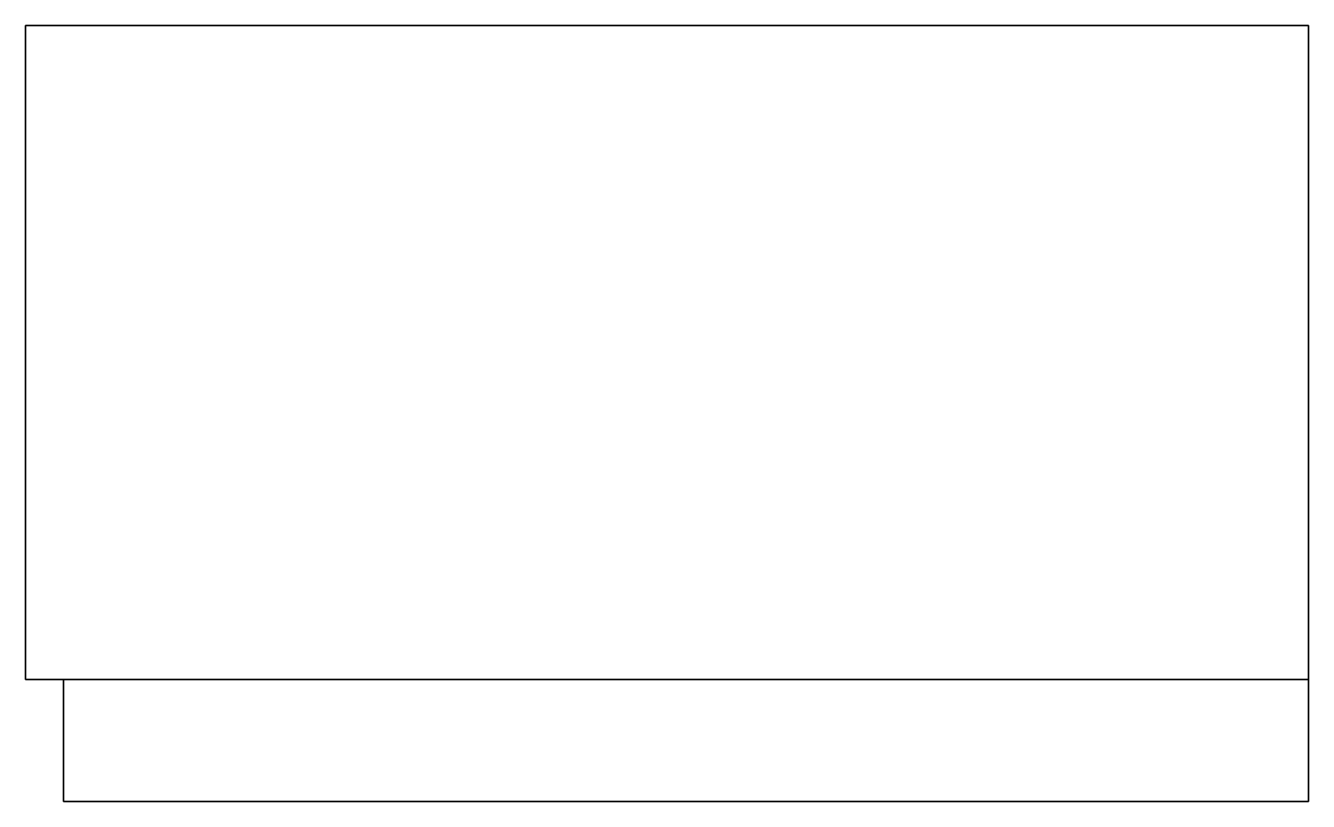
# Model space of a CAD drawing. Header units: metres. Extents: x 0 to 102, y 0 to 62.
import ezdxf

# ---------------------------------------------------------------- set-up
doc = ezdxf.new("R2010")
doc.units = ezdxf.units.M
doc.layers.add('A-DETL-GENF', color=92, linetype='Continuous', lineweight=18)

# ---------------------------------------------------------------- blocks, each defined once
blk = doc.blocks.new('21 baksteen metselwerk vertikaal - waalformaat - lagenmaat 61_67-2436226-00_0 Basismaterialen')
at = {"layer": 'A-DETL-GENF'}
for p, q in [((102, 61.7), (0, 61.7)), ((0, 61.7), (0, 9.7)), ((102, 9.7), (102, 61.7)), ((0, 9.7), (102, 9.7)), ((3, 9.7), (3, 0)), ((102, 9.7), (3, 9.7)), ((102, 0), (102, 9.7))]:
    blk.add_line(p, q, dxfattribs=at)
at = {"layer": 'A-DETL-GENF', "lineweight": 35}
for p, q in [((0, 61.7), (0, 9.7)), ((102, 61.7), (0, 61.7)), ((102, 9.7), (102, 61.7)), ((0, 9.7), (102, 9.7)), ((3, 9.7), (3, 0)), ((102, 0), (102, 9.7)), ((3, 0), (102, 0))]:
    blk.add_line(p, q, dxfattribs=at)

msp = doc.modelspace()

# ---------------------------------------------------------------- block references
msp.add_blockref('21 baksteen metselwerk vertikaal - waalformaat - lagenmaat 61_67-2436226-00_0 Basismaterialen', (0, 0))

doc.saveas('drawing.dxf')
